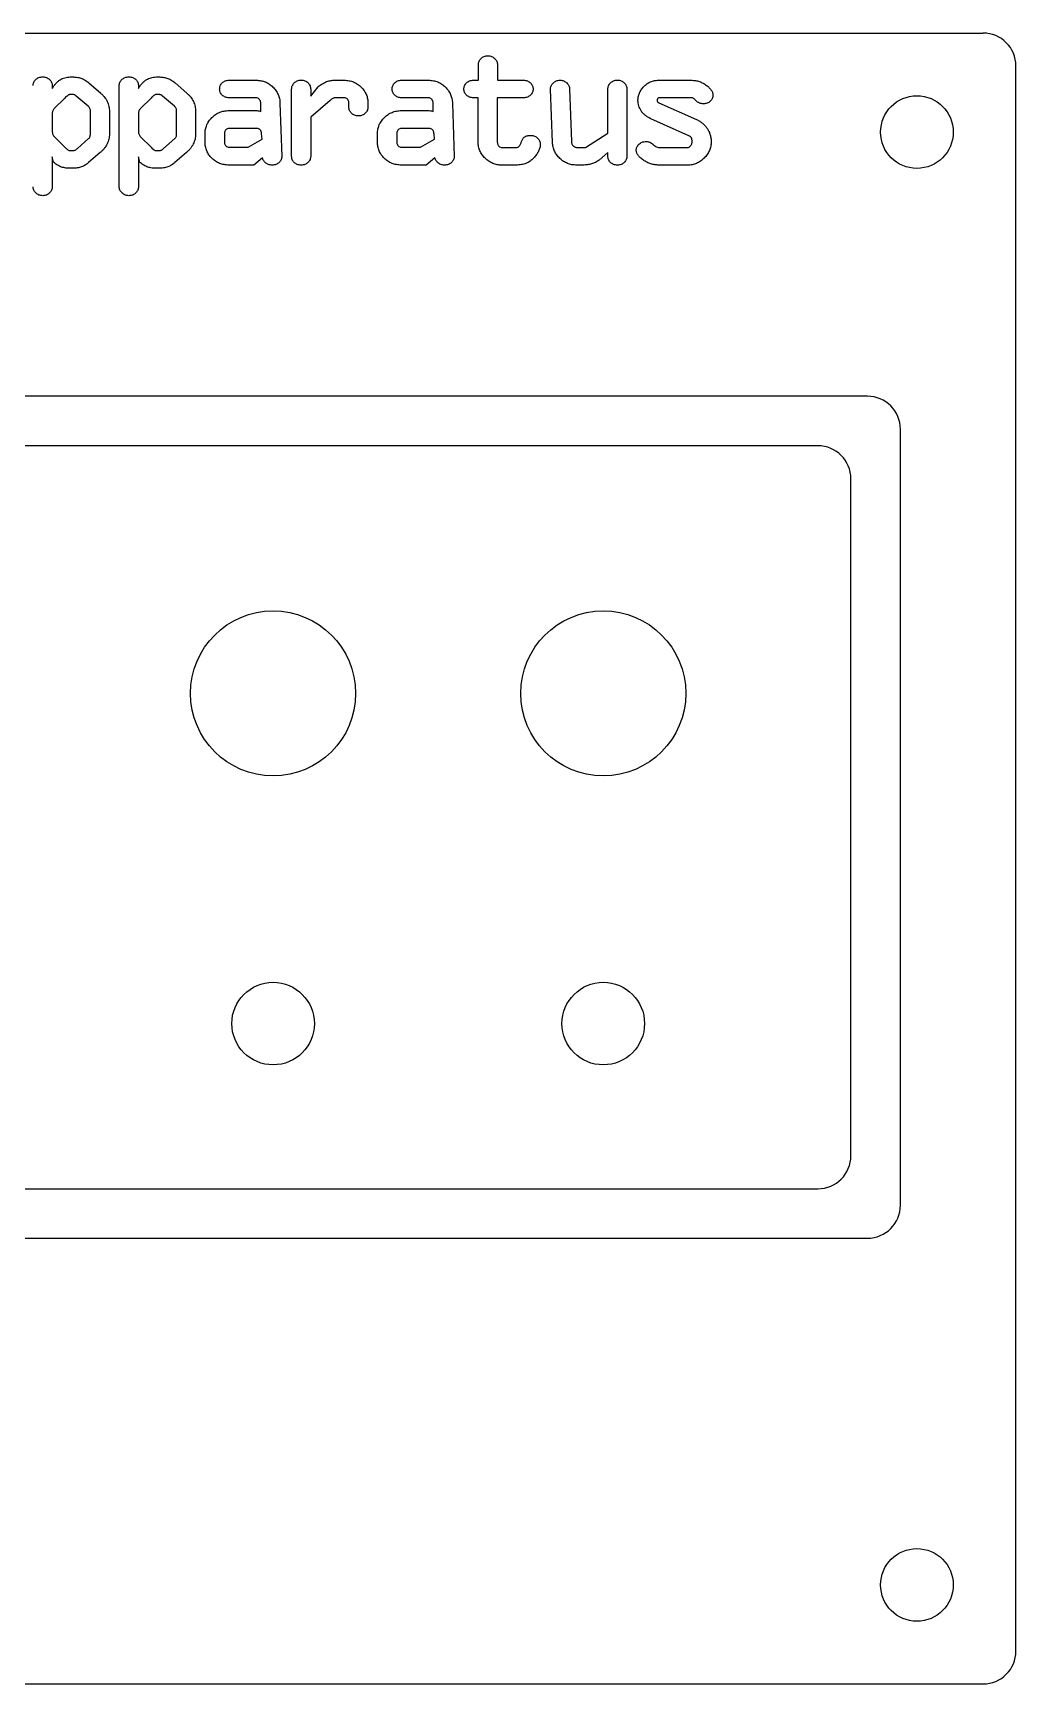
# Model space of a CAD drawing. Header units: inches. Extents: x 0 to 12, y -0.6 to 5.
# Drawn here: x 9.02 to 12, y 0 to 5 of the extents above; entities that cross this region are included whole.
import ezdxf

# ---------------------------------------------------------------- set-up
doc = ezdxf.new("R2010")
doc.units = ezdxf.units.IN
doc.header["$MEASUREMENT"] = 0

msp = doc.modelspace()

# ---------------------------------------------------------------- linework, layer by layer
at = {"color": 7, "linetype": 'Continuous', "lineweight": 25}
for p, q in [((0.1, 5), (11.9, 5)), ((10.3718, 4.8569), (10.3718, 4.9046)), ((10.4296, 4.9046), (10.4296, 4.8569)), ((9.1354, 4.8669), (9.1454, 4.8669)), ((9.3965, 4.8669), (9.4065, 4.8669)), ((9.6169, 4.8569), (9.6985, 4.8569)), ((9.9341, 4.8569), (9.9655, 4.8569)), ((10.1391, 4.8569), (10.2207, 4.8569)), ((10.3566, 4.8569), (10.3718, 4.8569)), ((10.4296, 4.8569), (10.5087, 4.8569)), ((10.918, 4.8569), (11.0165, 4.8569)), ((12, 0.1), (12, 4.9)), ((9.0812, 4.8409), (9.0812, 4.832)), ((9.1194, 4.803), (9.0874, 4.7714)), ((9.1454, 4.8135), (9.1329, 4.8135)), ((9.19, 4.7782), (9.1538, 4.8092)), ((9.1922, 4.8487), (9.228, 4.8177)), ((9.2839, 4.5343), (9.2839, 4.8409)), ((9.3423, 4.8409), (9.3423, 4.832)), ((9.3805, 4.803), (9.3485, 4.7714)), ((9.4065, 4.8135), (9.394, 4.8135)), ((9.4511, 4.7782), (9.4149, 4.8092)), ((9.4533, 4.8487), (9.4891, 4.8177)), ((9.6985, 4.804), (9.6169, 4.804)), ((9.8061, 4.6264), (9.8061, 4.8304)), ((9.8639, 4.8085), (9.8867, 4.8372)), ((9.8639, 4.8304), (9.8639, 4.8085)), ((9.9655, 4.804), (9.9376, 4.804)), ((10.2207, 4.804), (10.1391, 4.804)), ((10.3712, 4.804), (10.3566, 4.804)), ((10.3712, 4.6695), (10.3712, 4.804)), ((10.5087, 4.804), (10.4291, 4.804)), ((10.4291, 4.804), (10.4291, 4.6695)), ((10.5965, 4.6682), (10.5904, 4.8301)), ((10.6481, 4.8306), (10.6537, 4.6716)), ((10.7639, 4.6965), (10.7639, 4.8304)), ((10.8217, 4.8304), (10.8217, 4.6264)), ((11.0176, 4.804), (10.9203, 4.804)), ((9.0812, 4.7559), (9.0812, 4.7009)), ((9.1969, 4.6945), (9.1969, 4.7639)), ((9.2542, 4.7621), (9.2542, 4.695)), ((9.3423, 4.7559), (9.3423, 4.7009)), ((9.4579, 4.6945), (9.4579, 4.7639)), ((9.5153, 4.7621), (9.5153, 4.695)), ((9.6164, 4.765), (9.7006, 4.765)), ((9.7132, 4.7619), (9.7126, 4.7874)), ((9.7709, 4.7875), (9.7763, 4.6265)), ((9.9225, 4.7957), (9.8639, 4.7449)), ((9.9796, 4.7754), (9.9796, 4.7874)), ((10.0374, 4.7874), (10.0374, 4.7759)), ((10.1386, 4.765), (10.2228, 4.765)), ((10.2353, 4.7619), (10.2348, 4.7874)), ((10.2931, 4.7875), (10.2984, 4.6265)), ((10.9184, 4.7886), (11.0328, 4.7379)), ((9.7011, 4.7111), (9.6164, 4.7111)), ((9.8639, 4.7449), (9.8639, 4.6264)), ((10.2233, 4.7111), (10.1386, 4.7111)), ((11.0093, 4.6885), (10.894, 4.7404)), ((9.0885, 4.6849), (9.1194, 4.654)), ((9.1574, 4.6506), (9.1911, 4.6801)), ((9.3495, 4.6849), (9.3805, 4.654)), ((9.4185, 4.6506), (9.4521, 4.6801)), ((9.5439, 4.6699), (9.5439, 4.695)), ((9.6024, 4.6945), (9.6024, 4.6705)), ((9.6164, 4.6539), (9.6744, 4.6539)), ((9.6744, 4.6539), (9.7165, 4.6784)), ((9.7165, 4.6784), (9.7152, 4.6942)), ((10.0661, 4.6699), (10.0661, 4.695)), ((10.1245, 4.6945), (10.1245, 4.6705)), ((10.1386, 4.6539), (10.1966, 4.6539)), ((10.1966, 4.6539), (10.2386, 4.6784)), ((10.2386, 4.6784), (10.2374, 4.6942)), ((10.4437, 4.6529), (10.4857, 4.6529)), ((10.6728, 4.6534), (10.6961, 4.6534)), ((10.6961, 4.6534), (10.7639, 4.6965)), ((10.9244, 4.6529), (11.0045, 4.6529)), ((9.0851, 4.6093), (9.0812, 4.6246)), ((9.0812, 4.6246), (9.0812, 4.5343)), ((9.1344, 4.644), (9.1454, 4.644)), ((9.2262, 4.6378), (9.1912, 4.6076)), ((9.3461, 4.6093), (9.3423, 4.6246)), ((9.3423, 4.6246), (9.3423, 4.5343)), ((9.3955, 4.644), (9.4065, 4.644)), ((9.4873, 4.6378), (9.4523, 4.6076)), ((9.718, 4.6215), (9.6918, 4.6)), ((10.2402, 4.6215), (10.2139, 4.6)), ((10.7639, 4.6384), (10.7379, 4.6148)), ((10.7639, 4.6264), (10.7639, 4.6384)), ((9.1424, 4.5905), (9.1329, 4.5905)), ((9.4035, 4.5905), (9.394, 4.5905)), ((9.6918, 4.6), (9.6164, 4.6)), ((10.2139, 4.6), (10.1386, 4.6)), ((10.4867, 4.6), (10.4437, 4.6)), ((10.6894, 4.6), (10.6694, 4.6)), ((11.0055, 4.6), (10.9185, 4.6)), ((11.55, 3.9), (7.95, 3.9)), ((11.65, 1.45), (11.65, 3.8)), ((11.4, 3.75), (8.1, 3.75)), ((11.5, 1.6), (11.5, 3.65)), ((8.1, 1.5), (11.4, 1.5)), ((7.95, 1.35), (11.55, 1.35)), ((0.1, 0), (11.9, 0))]:
    msp.add_line(p, q, dxfattribs=at)
for centre, radius in [((11.7, 4.7), 0.11), ((9.75, 3), 0.25), ((10.75, 3), 0.25), ((9.75, 2), 0.125), ((10.75, 2), 0.125), ((11.7, 0.3), 0.11)]:
    msp.add_circle(centre, radius, dxfattribs=at)
for centre, start, end in [((11.9, 4.9), 0, 90), ((11.55, 3.8), 0, 90), ((11.4, 3.65), 0, 90), ((11.4, 1.6), 270, 0), ((11.55, 1.45), 270, 0), ((11.9, 0.1), 270, 0)]:
    msp.add_arc(centre, 0.1, start, end, dxfattribs=at)
for points, knots in [([(10.3718, 4.9046), (10.3719, 4.9063), (10.3721, 4.9097), (10.3736, 4.9146), (10.3763, 4.919), (10.3797, 4.9232), (10.384, 4.9268), (10.3891, 4.9292), (10.3947, 4.9309), (10.3986, 4.931), (10.4007, 4.9311)], [0, 0, 0, 0, 0.116039, 0.231138, 0.348044, 0.472809, 0.601442, 0.728448, 0.859374, 1, 1, 1, 1]), ([(10.4007, 4.9311), (10.4026, 4.931), (10.4064, 4.9308), (10.4119, 4.9291), (10.4169, 4.9266), (10.4212, 4.9229), (10.4249, 4.9189), (10.4276, 4.9143), (10.4293, 4.9095), (10.4295, 4.9063), (10.4296, 4.9046)], [0, 0, 0, 0, 0.1347115, 0.2631889, 0.3919648, 0.5240873, 0.653297, 0.7735315, 0.8866387, 1, 1, 1, 1]), ([(9.0229, 4.8409), (9.023, 4.8426), (9.0232, 4.8459), (9.0247, 4.8507), (9.0274, 4.8552), (9.0309, 4.8593), (9.0353, 4.8628), (9.0404, 4.8656), (9.0462, 4.867), (9.0502, 4.8672), (9.0523, 4.8673)], [0, 0, 0, 0, 0.1132667, 0.2256693, 0.341543, 0.4663418, 0.5952038, 0.7242578, 0.8569655, 1, 1, 1, 1]), ([(9.0523, 4.8673), (9.0543, 4.8672), (9.0581, 4.867), (9.0637, 4.8655), (9.0687, 4.8628), (9.073, 4.8593), (9.0766, 4.8552), (9.0792, 4.8506), (9.0809, 4.8459), (9.0811, 4.8426), (9.0812, 4.8409)], [0, 0, 0, 0, 0.1378851, 0.2672372, 0.3964787, 0.5257201, 0.6533894, 0.7723945, 0.8851842, 1, 1, 1, 1]), ([(9.0812, 4.832), (9.0828, 4.8348), (9.0861, 4.8402), (9.0918, 4.8472), (9.0979, 4.8533), (9.1045, 4.8582), (9.1115, 4.8622), (9.1191, 4.8649), (9.1271, 4.8666), (9.1326, 4.8668), (9.1354, 4.8669)], [0, 0, 0, 0, 0.142771, 0.275595, 0.401993, 0.522452, 0.639671, 0.757078, 0.875644, 1, 1, 1, 1]), ([(9.1454, 4.8669), (9.1476, 4.8668), (9.1518, 4.8667), (9.1582, 4.8658), (9.1643, 4.8644), (9.1703, 4.8624), (9.1761, 4.8598), (9.1817, 4.8567), (9.1871, 4.853), (9.1905, 4.8502), (9.1922, 4.8487)], [0, 0, 0, 0, 0.12649, 0.249444, 0.372783, 0.495025, 0.616897, 0.740785, 0.868451, 1, 1, 1, 1]), ([(9.2839, 4.8409), (9.2841, 4.8426), (9.2843, 4.8459), (9.2858, 4.8507), (9.2885, 4.8552), (9.292, 4.8593), (9.2964, 4.8628), (9.3014, 4.8656), (9.3073, 4.867), (9.3113, 4.8672), (9.3134, 4.8673)], [0, 0, 0, 0, 0.1132667, 0.2256693, 0.341543, 0.4663418, 0.5952038, 0.7242578, 0.8569655, 1, 1, 1, 1]), ([(9.3134, 4.8673), (9.3154, 4.8672), (9.3192, 4.867), (9.3248, 4.8655), (9.3298, 4.8628), (9.3341, 4.8593), (9.3377, 4.8552), (9.3403, 4.8506), (9.342, 4.8459), (9.3422, 4.8426), (9.3423, 4.8409)], [0, 0, 0, 0, 0.1378851, 0.2672372, 0.3964787, 0.5257201, 0.6533894, 0.7723945, 0.8851842, 1, 1, 1, 1]), ([(9.3423, 4.832), (9.3439, 4.8348), (9.3471, 4.8402), (9.3529, 4.8472), (9.3589, 4.8533), (9.3656, 4.8582), (9.3726, 4.8622), (9.3802, 4.8649), (9.3882, 4.8666), (9.3937, 4.8668), (9.3965, 4.8669)], [0, 0, 0, 0, 0.142771, 0.275595, 0.401993, 0.522452, 0.639671, 0.757078, 0.875644, 1, 1, 1, 1]), ([(9.4065, 4.8669), (9.4086, 4.8668), (9.4129, 4.8667), (9.4192, 4.8658), (9.4254, 4.8644), (9.4314, 4.8624), (9.4371, 4.8598), (9.4427, 4.8567), (9.4482, 4.853), (9.4516, 4.8502), (9.4533, 4.8487)], [0, 0, 0, 0, 0.12649, 0.249444, 0.372783, 0.495025, 0.616897, 0.740785, 0.868451, 1, 1, 1, 1]), ([(9.588, 4.8304), (9.5881, 4.8321), (9.5883, 4.8354), (9.5898, 4.8403), (9.5925, 4.8448), (9.5959, 4.8489), (9.6002, 4.8525), (9.6053, 4.8551), (9.6109, 4.8566), (9.6148, 4.8568), (9.6169, 4.8569)], [0, 0, 0, 0, 0.115984, 0.231028, 0.347877, 0.472583, 0.601154, 0.728902, 0.859296, 1, 1, 1, 1]), ([(9.6985, 4.8569), (9.7011, 4.8569), (9.706, 4.8568), (9.7131, 4.8557), (9.72, 4.8542), (9.7266, 4.8519), (9.7328, 4.849), (9.7388, 4.8455), (9.7444, 4.8413), (9.7496, 4.8365), (9.7545, 4.8313), (9.7586, 4.8258), (9.7623, 4.82), (9.7653, 4.814), (9.7676, 4.8077), (9.7695, 4.8012), (9.7705, 4.7944), (9.7708, 4.7898), (9.7709, 4.7875)], [0, 0, 0, 0, 0.067447, 0.131999, 0.195373, 0.257111, 0.31927, 0.380632, 0.443717, 0.507648, 0.57205, 0.634022, 0.694926, 0.755513, 0.814871, 0.875378, 0.937284, 1, 1, 1, 1]), ([(9.8061, 4.8304), (9.8062, 4.8321), (9.8063, 4.8355), (9.808, 4.8403), (9.8106, 4.8449), (9.814, 4.8492), (9.8183, 4.8528), (9.8233, 4.8555), (9.829, 4.8571), (9.8329, 4.8573), (9.835, 4.8574)], [0, 0, 0, 0, 0.114892, 0.229555, 0.346146, 0.472591, 0.601271, 0.728825, 0.858655, 1, 1, 1, 1]), ([(9.835, 4.8574), (9.837, 4.8573), (9.841, 4.8571), (9.8465, 4.8555), (9.8516, 4.8529), (9.8559, 4.8492), (9.8594, 4.845), (9.862, 4.8404), (9.8636, 4.8355), (9.8638, 4.8321), (9.8639, 4.8304)], [0, 0, 0, 0, 0.1379458, 0.2678765, 0.3947136, 0.5234929, 0.6497907, 0.7688684, 0.8830918, 1, 1, 1, 1]), ([(9.8867, 4.8372), (9.8886, 4.8388), (9.8923, 4.8419), (9.8982, 4.8459), (9.9041, 4.8492), (9.9101, 4.852), (9.916, 4.8542), (9.922, 4.8557), (9.928, 4.8567), (9.932, 4.8568), (9.9341, 4.8569)], [0, 0, 0, 0, 0.141667, 0.277494, 0.406291, 0.531664, 0.652514, 0.769856, 0.8848, 1, 1, 1, 1]), ([(9.9655, 4.8569), (9.968, 4.8568), (9.9729, 4.8568), (9.9801, 4.8557), (9.987, 4.8541), (9.9936, 4.8519), (9.9998, 4.8489), (10.0058, 4.8453), (10.0114, 4.841), (10.0167, 4.8362), (10.0215, 4.8309), (10.0259, 4.8254), (10.0294, 4.8196), (10.0324, 4.8136), (10.0346, 4.8074), (10.0362, 4.8009), (10.0373, 4.7943), (10.0374, 4.7897), (10.0374, 4.7874)], [0, 0, 0, 0, 0.067502, 0.132105, 0.195687, 0.258133, 0.319714, 0.382078, 0.445629, 0.510595, 0.57556, 0.638006, 0.699181, 0.758885, 0.818051, 0.87758, 0.938055, 1, 1, 1, 1]), ([(10.1102, 4.8304), (10.1103, 4.8321), (10.1105, 4.8354), (10.112, 4.8403), (10.1147, 4.8448), (10.1181, 4.8489), (10.1224, 4.8525), (10.1274, 4.8551), (10.1331, 4.8566), (10.137, 4.8568), (10.1391, 4.8569)], [0, 0, 0, 0, 0.115984, 0.231028, 0.347877, 0.472583, 0.601154, 0.728902, 0.859296, 1, 1, 1, 1]), ([(10.2207, 4.8569), (10.2232, 4.8569), (10.2281, 4.8568), (10.2353, 4.8557), (10.2422, 4.8542), (10.2488, 4.8519), (10.255, 4.849), (10.2609, 4.8455), (10.2666, 4.8413), (10.2718, 4.8365), (10.2766, 4.8313), (10.2808, 4.8258), (10.2845, 4.82), (10.2875, 4.814), (10.2898, 4.8077), (10.2916, 4.8012), (10.2927, 4.7944), (10.293, 4.7898), (10.2931, 4.7875)], [0, 0, 0, 0, 0.067447, 0.131999, 0.195373, 0.257111, 0.31927, 0.380632, 0.443717, 0.507648, 0.57205, 0.634022, 0.694926, 0.755513, 0.814871, 0.875378, 0.937284, 1, 1, 1, 1]), ([(10.3277, 4.8304), (10.3279, 4.8321), (10.3281, 4.8354), (10.3296, 4.8403), (10.3323, 4.8448), (10.3357, 4.8489), (10.34, 4.8525), (10.345, 4.8551), (10.3507, 4.8566), (10.3546, 4.8568), (10.3566, 4.8569)], [0, 0, 0, 0, 0.115984, 0.231028, 0.347877, 0.472583, 0.601154, 0.728902, 0.859296, 1, 1, 1, 1]), ([(10.5087, 4.8569), (10.5107, 4.8568), (10.5146, 4.8566), (10.5202, 4.855), (10.5252, 4.8524), (10.5295, 4.8488), (10.533, 4.8446), (10.5357, 4.8402), (10.5373, 4.8353), (10.5375, 4.8321), (10.5376, 4.8304)], [0, 0, 0, 0, 0.139418, 0.269023, 0.397214, 0.527367, 0.653653, 0.773341, 0.885384, 1, 1, 1, 1]), ([(10.5904, 4.8301), (10.5904, 4.8317), (10.5904, 4.8351), (10.592, 4.8399), (10.5945, 4.8445), (10.598, 4.8487), (10.6025, 4.8523), (10.6076, 4.855), (10.6133, 4.8566), (10.6172, 4.8568), (10.6193, 4.8569)], [0, 0, 0, 0, 0.112779, 0.224635, 0.342681, 0.468784, 0.600078, 0.729091, 0.860515, 1, 1, 1, 1]), ([(10.6193, 4.8569), (10.6213, 4.8568), (10.6251, 4.8566), (10.6306, 4.855), (10.6356, 4.8524), (10.6398, 4.8488), (10.6433, 4.8446), (10.6461, 4.8402), (10.6477, 4.8354), (10.648, 4.8322), (10.6481, 4.8306)], [0, 0, 0, 0, 0.138681, 0.269261, 0.395238, 0.526371, 0.653607, 0.772652, 0.886092, 1, 1, 1, 1]), ([(10.7639, 4.8304), (10.764, 4.8321), (10.7641, 4.8355), (10.7658, 4.8403), (10.7683, 4.8449), (10.7718, 4.8492), (10.7761, 4.8528), (10.7811, 4.8555), (10.7868, 4.8571), (10.7907, 4.8573), (10.7928, 4.8574)], [0, 0, 0, 0, 0.114892, 0.229555, 0.346146, 0.472591, 0.601271, 0.728825, 0.858655, 1, 1, 1, 1]), ([(10.7928, 4.8574), (10.7948, 4.8573), (10.7988, 4.8571), (10.8045, 4.8555), (10.8095, 4.8528), (10.8137, 4.8491), (10.8173, 4.8449), (10.8198, 4.8403), (10.8215, 4.8354), (10.8216, 4.8321), (10.8217, 4.8304)], [0, 0, 0, 0, 0.13971, 0.271346, 0.397456, 0.527384, 0.65369, 0.771926, 0.885011, 1, 1, 1, 1]), ([(10.855, 4.7951), (10.8551, 4.7971), (10.8552, 4.801), (10.856, 4.8068), (10.8574, 4.8125), (10.8594, 4.818), (10.8619, 4.8233), (10.8649, 4.8284), (10.8686, 4.8334), (10.8727, 4.8381), (10.8773, 4.8425), (10.8822, 4.8464), (10.8874, 4.8497), (10.8929, 4.8523), (10.8988, 4.8544), (10.9049, 4.8559), (10.9113, 4.8567), (10.9157, 4.8568), (10.918, 4.8569)], [0, 0, 0, 0, 0.06072, 0.120305, 0.179515, 0.239059, 0.298242, 0.358613, 0.421144, 0.485892, 0.550497, 0.614454, 0.676727, 0.73872, 0.801494, 0.86548, 0.931415, 1, 1, 1, 1]), ([(11.0165, 4.8569), (11.0208, 4.8567), (11.0291, 4.8564), (11.0412, 4.8533), (11.0525, 4.8486), (11.061, 4.8429), (11.0671, 4.8378), (11.0712, 4.834), (11.0746, 4.8302), (11.0774, 4.8265), (11.0796, 4.8227), (11.0812, 4.819), (11.0821, 4.8152), (11.0823, 4.8127), (11.0823, 4.8115)], [0, 0, 0, 0, 0.147554, 0.289028, 0.428863, 0.570612, 0.640273, 0.703999, 0.762737, 0.816968, 0.866531, 0.91291, 0.95704, 1, 1, 1, 1]), ([(9.1329, 4.8135), (9.1322, 4.8133), (9.1303, 4.8129), (9.1275, 4.8105), (9.1236, 4.8073), (9.121, 4.8046), (9.1194, 4.803)], [0, 0, 0, 0, 0.126342, 0.332917, 0.622464, 1, 1, 1, 1]), ([(9.1538, 4.8092), (9.1524, 4.8104), (9.1499, 4.8125), (9.1467, 4.8132), (9.1454, 4.8135)], [0, 0, 0, 0, 0.580488, 1, 1, 1, 1]), ([(9.228, 4.8177), (9.2301, 4.8158), (9.2341, 4.812), (9.2395, 4.8058), (9.2441, 4.7994), (9.2478, 4.7925), (9.2506, 4.7853), (9.2527, 4.7779), (9.254, 4.7701), (9.2541, 4.7648), (9.2542, 4.7621)], [0, 0, 0, 0, 0.1333589, 0.2618803, 0.3867573, 0.5070527, 0.6288155, 0.7501338, 0.8733344, 1, 1, 1, 1]), ([(9.394, 4.8135), (9.3933, 4.8133), (9.3914, 4.8129), (9.3886, 4.8105), (9.3847, 4.8073), (9.382, 4.8046), (9.3805, 4.803)], [0, 0, 0, 0, 0.126342, 0.332917, 0.622464, 1, 1, 1, 1]), ([(9.4149, 4.8092), (9.4135, 4.8104), (9.411, 4.8125), (9.4078, 4.8132), (9.4065, 4.8135)], [0, 0, 0, 0, 0.580488, 1, 1, 1, 1]), ([(9.4891, 4.8177), (9.4911, 4.8158), (9.4952, 4.812), (9.5006, 4.8058), (9.5052, 4.7994), (9.5089, 4.7925), (9.5117, 4.7853), (9.5138, 4.7779), (9.5151, 4.7701), (9.5152, 4.7648), (9.5153, 4.7621)], [0, 0, 0, 0, 0.1333589, 0.2618803, 0.3867573, 0.5070527, 0.6288155, 0.7501338, 0.8733344, 1, 1, 1, 1]), ([(9.6169, 4.804), (9.6149, 4.8041), (9.611, 4.8043), (9.6053, 4.8058), (9.6004, 4.8084), (9.596, 4.8119), (9.5925, 4.8161), (9.5898, 4.8206), (9.5883, 4.8254), (9.5881, 4.8287), (9.588, 4.8304)], [0, 0, 0, 0, 0.139344, 0.270121, 0.396665, 0.526993, 0.654571, 0.771763, 0.885445, 1, 1, 1, 1]), ([(9.7126, 4.7874), (9.7126, 4.7886), (9.7125, 4.7909), (9.7115, 4.7942), (9.7102, 4.7971), (9.7075, 4.8001), (9.7038, 4.8032), (9.7002, 4.8037), (9.6985, 4.804)], [0, 0, 0, 0, 0.151969, 0.288732, 0.421294, 0.551645, 0.791357, 1, 1, 1, 1]), ([(9.9376, 4.804), (9.9366, 4.8038), (9.9343, 4.8036), (9.9308, 4.8018), (9.9267, 4.7993), (9.924, 4.797), (9.9225, 4.7957)], [0, 0, 0, 0, 0.174757, 0.391947, 0.66731, 1, 1, 1, 1]), ([(9.9796, 4.7874), (9.9796, 4.7886), (9.9795, 4.7909), (9.9786, 4.7942), (9.9772, 4.7971), (9.9746, 4.8001), (9.9708, 4.8032), (9.9672, 4.8037), (9.9655, 4.804)], [0, 0, 0, 0, 0.14877, 0.285543, 0.418115, 0.548476, 0.788205, 1, 1, 1, 1]), ([(10.1391, 4.804), (10.137, 4.8041), (10.1331, 4.8043), (10.1275, 4.8058), (10.1225, 4.8084), (10.1182, 4.8119), (10.1147, 4.8161), (10.112, 4.8206), (10.1105, 4.8254), (10.1103, 4.8287), (10.1102, 4.8304)], [0, 0, 0, 0, 0.139344, 0.270121, 0.396665, 0.526993, 0.654571, 0.771763, 0.885445, 1, 1, 1, 1]), ([(10.2348, 4.7874), (10.2347, 4.7886), (10.2346, 4.7909), (10.2337, 4.7942), (10.2324, 4.7971), (10.2297, 4.8001), (10.226, 4.8032), (10.2224, 4.8037), (10.2207, 4.804)], [0, 0, 0, 0, 0.151969, 0.288732, 0.421294, 0.551645, 0.791357, 1, 1, 1, 1]), ([(10.3566, 4.804), (10.3546, 4.804), (10.3506, 4.8042), (10.3451, 4.8058), (10.34, 4.8082), (10.3357, 4.8117), (10.3322, 4.8159), (10.3296, 4.8204), (10.3281, 4.8253), (10.3279, 4.8287), (10.3277, 4.8304)], [0, 0, 0, 0, 0.140429, 0.271172, 0.397218, 0.524552, 0.649144, 0.767423, 0.88236, 1, 1, 1, 1]), ([(10.5376, 4.8304), (10.5375, 4.8287), (10.5373, 4.8254), (10.5356, 4.8205), (10.533, 4.816), (10.5294, 4.8119), (10.5251, 4.8084), (10.5201, 4.8058), (10.5145, 4.8043), (10.5107, 4.8041), (10.5087, 4.804)], [0, 0, 0, 0, 0.116412, 0.230722, 0.349547, 0.477024, 0.604947, 0.733167, 0.862323, 1, 1, 1, 1]), ([(10.9203, 4.804), (10.9193, 4.8039), (10.9174, 4.8038), (10.9149, 4.8023), (10.9136, 4.7998), (10.9134, 4.7979), (10.9134, 4.7969)], [0, 0, 0, 0, 0.269751, 0.493685, 0.72349, 1, 1, 1, 1]), ([(11.0539, 4.7856), (11.0516, 4.7857), (11.0472, 4.7858), (11.041, 4.7877), (11.0355, 4.7906), (11.0311, 4.7946), (11.0274, 4.7986), (11.0238, 4.8015), (11.0206, 4.8036), (11.0185, 4.8038), (11.0176, 4.804)], [0, 0, 0, 0, 0.162417, 0.313799, 0.457847, 0.603926, 0.739226, 0.847839, 0.93433, 1, 1, 1, 1]), ([(11.0823, 4.8115), (11.0822, 4.8098), (11.082, 4.8064), (11.0804, 4.8015), (11.0776, 4.7971), (11.0739, 4.7931), (11.0696, 4.7898), (11.0647, 4.7874), (11.0594, 4.7858), (11.0558, 4.7857), (11.0539, 4.7856)], [0, 0, 0, 0, 0.1204912, 0.2370334, 0.3584646, 0.4869383, 0.6165614, 0.7424043, 0.8688352, 1, 1, 1, 1]), ([(9.0874, 4.7714), (9.0865, 4.7703), (9.0846, 4.7682), (9.0826, 4.7644), (9.0814, 4.7603), (9.0813, 4.7574), (9.0812, 4.7559)], [0, 0, 0, 0, 0.2504546, 0.4970501, 0.7415263, 1, 1, 1, 1]), ([(9.1969, 4.7639), (9.1968, 4.7652), (9.1966, 4.7679), (9.1953, 4.7718), (9.1931, 4.7753), (9.191, 4.7772), (9.19, 4.7782)], [0, 0, 0, 0, 0.251369, 0.49429, 0.740074, 1, 1, 1, 1]), ([(9.3485, 4.7714), (9.3476, 4.7703), (9.3457, 4.7682), (9.3437, 4.7644), (9.3425, 4.7603), (9.3423, 4.7574), (9.3423, 4.7559)], [0, 0, 0, 0, 0.2504546, 0.4970501, 0.7415263, 1, 1, 1, 1]), ([(9.4579, 4.7639), (9.4578, 4.7652), (9.4576, 4.7679), (9.4564, 4.7718), (9.4542, 4.7753), (9.4521, 4.7772), (9.4511, 4.7782)], [0, 0, 0, 0, 0.251369, 0.49429, 0.740074, 1, 1, 1, 1]), ([(9.5439, 4.695), (9.544, 4.6974), (9.5441, 4.7019), (9.5452, 4.7087), (9.5467, 4.7152), (9.5491, 4.7215), (9.5519, 4.7276), (9.5557, 4.7333), (9.5599, 4.7389), (9.5647, 4.7442), (9.5701, 4.749), (9.5758, 4.7533), (9.5818, 4.7569), (9.5881, 4.7599), (9.5948, 4.7621), (9.6017, 4.7638), (9.609, 4.7648), (9.6139, 4.7649), (9.6164, 4.765)], [0, 0, 0, 0, 0.062158, 0.122852, 0.182593, 0.242191, 0.301756, 0.362242, 0.424755, 0.489222, 0.5542, 0.617264, 0.680096, 0.741828, 0.804448, 0.867542, 0.933016, 1, 1, 1, 1]), ([(9.7006, 4.765), (9.703, 4.7649), (9.7074, 4.7647), (9.7114, 4.7628), (9.7132, 4.7619)], [0, 0, 0, 0, 0.544144, 1, 1, 1, 1]), ([(10.0085, 4.749), (10.0065, 4.749), (10.0025, 4.7491), (9.9969, 4.7508), (9.9918, 4.7533), (9.9875, 4.7568), (9.984, 4.7609), (9.9816, 4.7655), (9.9799, 4.7703), (9.9797, 4.7737), (9.9796, 4.7754)], [0, 0, 0, 0, 0.142146, 0.272843, 0.399625, 0.526915, 0.651462, 0.768832, 0.882576, 1, 1, 1, 1]), ([(10.0374, 4.7759), (10.0373, 4.7742), (10.0371, 4.7708), (10.0356, 4.7659), (10.033, 4.7613), (10.0294, 4.7571), (10.0252, 4.7534), (10.0201, 4.7508), (10.0145, 4.7493), (10.0106, 4.7491), (10.0085, 4.749)], [0, 0, 0, 0, 0.1168858, 0.2310874, 0.3501422, 0.4764159, 0.6051705, 0.7304207, 0.8603264, 1, 1, 1, 1]), ([(10.0661, 4.695), (10.0662, 4.6974), (10.0663, 4.7019), (10.0673, 4.7087), (10.0689, 4.7152), (10.0713, 4.7215), (10.0741, 4.7276), (10.0778, 4.7333), (10.0821, 4.7389), (10.0869, 4.7442), (10.0923, 4.749), (10.0979, 4.7533), (10.104, 4.7569), (10.1103, 4.7599), (10.1169, 4.7621), (10.1239, 4.7638), (10.1311, 4.7648), (10.1361, 4.7649), (10.1386, 4.765)], [0, 0, 0, 0, 0.0621585, 0.1228522, 0.1825933, 0.2421908, 0.3017563, 0.3622418, 0.4247554, 0.4892223, 0.5542003, 0.6172636, 0.6800962, 0.7418282, 0.8044483, 0.8675418, 0.9330162, 1, 1, 1, 1]), ([(10.2228, 4.765), (10.2252, 4.7649), (10.2296, 4.7647), (10.2335, 4.7628), (10.2353, 4.7619)], [0, 0, 0, 0, 0.544144, 1, 1, 1, 1]), ([(10.894, 4.7404), (10.8908, 4.7419), (10.8848, 4.7448), (10.8768, 4.7505), (10.87, 4.7569), (10.8645, 4.7641), (10.8603, 4.7718), (10.8573, 4.7795), (10.8554, 4.7873), (10.8551, 4.7925), (10.855, 4.7951)], [0, 0, 0, 0, 0.1460374, 0.2819197, 0.4127841, 0.5401254, 0.6633828, 0.7802016, 0.8908175, 1, 1, 1, 1]), ([(10.9134, 4.7969), (10.9134, 4.7959), (10.9135, 4.7942), (10.9145, 4.7918), (10.9162, 4.7899), (10.9176, 4.789), (10.9184, 4.7886)], [0, 0, 0, 0, 0.272787, 0.509147, 0.749316, 1, 1, 1, 1]), ([(9.0812, 4.7009), (9.0813, 4.6995), (9.0815, 4.6966), (9.0829, 4.6925), (9.0852, 4.6885), (9.0873, 4.6861), (9.0885, 4.6849)], [0, 0, 0, 0, 0.2374607, 0.4776979, 0.7257816, 1, 1, 1, 1]), ([(9.3423, 4.7009), (9.3424, 4.6995), (9.3425, 4.6966), (9.344, 4.6925), (9.3463, 4.6885), (9.3484, 4.6861), (9.3495, 4.6849)], [0, 0, 0, 0, 0.2374607, 0.4776979, 0.7257816, 1, 1, 1, 1]), ([(9.6164, 4.7111), (9.6147, 4.7109), (9.6111, 4.7103), (9.6074, 4.7073), (9.6048, 4.7042), (9.6034, 4.7013), (9.6025, 4.698), (9.6024, 4.6957), (9.6024, 4.6945)], [0, 0, 0, 0, 0.211549, 0.450999, 0.579164, 0.711582, 0.848196, 1, 1, 1, 1]), ([(9.7152, 4.6942), (9.7152, 4.6955), (9.715, 4.6979), (9.714, 4.7013), (9.7126, 4.7043), (9.71, 4.7074), (9.7063, 4.7104), (9.7028, 4.7109), (9.7011, 4.7111)], [0, 0, 0, 0, 0.159651, 0.301489, 0.436472, 0.563001, 0.794956, 1, 1, 1, 1]), ([(10.1386, 4.7111), (10.1369, 4.7109), (10.1333, 4.7103), (10.1295, 4.7073), (10.1269, 4.7042), (10.1256, 4.7013), (10.1247, 4.698), (10.1246, 4.6957), (10.1245, 4.6945)], [0, 0, 0, 0, 0.211549, 0.450999, 0.579164, 0.711582, 0.848196, 1, 1, 1, 1]), ([(10.2374, 4.6942), (10.2373, 4.6955), (10.2372, 4.6979), (10.2362, 4.7013), (10.2348, 4.7043), (10.2322, 4.7074), (10.2285, 4.7104), (10.2249, 4.7109), (10.2233, 4.7111)], [0, 0, 0, 0, 0.159651, 0.301489, 0.436472, 0.563001, 0.794956, 1, 1, 1, 1]), ([(11.0328, 4.7379), (11.036, 4.7363), (11.0425, 4.7332), (11.0511, 4.7269), (11.0587, 4.7194), (11.0651, 4.7109), (11.0704, 4.7016), (11.0741, 4.6917), (11.0765, 4.6815), (11.0768, 4.6745), (11.0769, 4.671)], [0, 0, 0, 0, 0.127662, 0.252425, 0.376869, 0.503799, 0.630362, 0.75331, 0.875654, 1, 1, 1, 1]), ([(9.1194, 4.654), (9.121, 4.6525), (9.1237, 4.6498), (9.1279, 4.6467), (9.1312, 4.6445), (9.1335, 4.6441), (9.1344, 4.644)], [0, 0, 0, 0, 0.3517128, 0.6314445, 0.8446393, 1, 1, 1, 1]), ([(9.1454, 4.644), (9.1462, 4.644), (9.1481, 4.6442), (9.1508, 4.6458), (9.1541, 4.6477), (9.1562, 4.6496), (9.1574, 4.6506)], [0, 0, 0, 0, 0.1741821, 0.395023, 0.669029, 1, 1, 1, 1]), ([(9.1911, 4.6801), (9.192, 4.681), (9.1938, 4.6826), (9.1956, 4.6861), (9.1966, 4.6901), (9.1968, 4.693), (9.1969, 4.6945)], [0, 0, 0, 0, 0.228493, 0.4594159, 0.7144575, 1, 1, 1, 1]), ([(9.2542, 4.695), (9.2541, 4.6923), (9.2539, 4.6869), (9.2526, 4.679), (9.2504, 4.6713), (9.2474, 4.664), (9.2434, 4.6569), (9.2384, 4.6502), (9.2328, 4.6437), (9.2285, 4.6398), (9.2262, 4.6378)], [0, 0, 0, 0, 0.1245562, 0.2458713, 0.3654436, 0.4859219, 0.6072824, 0.7332997, 0.8638605, 1, 1, 1, 1]), ([(9.3805, 4.654), (9.3821, 4.6525), (9.3848, 4.6498), (9.389, 4.6467), (9.3923, 4.6445), (9.3946, 4.6441), (9.3955, 4.644)], [0, 0, 0, 0, 0.3517128, 0.6314445, 0.8446393, 1, 1, 1, 1]), ([(9.4065, 4.644), (9.4073, 4.644), (9.4091, 4.6442), (9.4119, 4.6458), (9.4152, 4.6477), (9.4173, 4.6496), (9.4185, 4.6506)], [0, 0, 0, 0, 0.1741821, 0.395023, 0.669029, 1, 1, 1, 1]), ([(9.4521, 4.6801), (9.453, 4.681), (9.4549, 4.6826), (9.4566, 4.6861), (9.4577, 4.6901), (9.4579, 4.693), (9.4579, 4.6945)], [0, 0, 0, 0, 0.228493, 0.4594159, 0.7144575, 1, 1, 1, 1]), ([(9.5153, 4.695), (9.5152, 4.6923), (9.515, 4.6869), (9.5136, 4.679), (9.5115, 4.6713), (9.5085, 4.664), (9.5044, 4.6569), (9.4995, 4.6502), (9.4939, 4.6437), (9.4895, 4.6398), (9.4873, 4.6378)], [0, 0, 0, 0, 0.1245562, 0.2458713, 0.3654436, 0.4859219, 0.6072824, 0.7332997, 0.8638605, 1, 1, 1, 1]), ([(9.6164, 4.6), (9.6139, 4.6001), (9.6089, 4.6002), (9.6016, 4.6012), (9.5946, 4.6028), (9.5879, 4.6051), (9.5816, 4.6079), (9.5756, 4.6115), (9.5699, 4.6157), (9.5646, 4.6206), (9.5598, 4.6258), (9.5555, 4.6314), (9.552, 4.6372), (9.549, 4.6433), (9.5468, 4.6496), (9.5451, 4.6561), (9.5441, 4.6629), (9.544, 4.6676), (9.5439, 4.6699)], [0, 0, 0, 0, 0.067554, 0.133596, 0.197249, 0.259107, 0.321068, 0.383437, 0.445978, 0.510331, 0.574685, 0.636123, 0.696722, 0.757101, 0.816358, 0.875994, 0.937263, 1, 1, 1, 1]), ([(9.6024, 4.6705), (9.6024, 4.6693), (9.6025, 4.667), (9.6034, 4.6638), (9.6048, 4.6609), (9.6074, 4.6578), (9.6111, 4.6547), (9.6147, 4.6542), (9.6164, 4.6539)], [0, 0, 0, 0, 0.149299, 0.286558, 0.416701, 0.550019, 0.7906, 1, 1, 1, 1]), ([(10.1386, 4.6), (10.1361, 4.6001), (10.1311, 4.6002), (10.1237, 4.6012), (10.1168, 4.6028), (10.1101, 4.6051), (10.1037, 4.6079), (10.0977, 4.6115), (10.092, 4.6157), (10.0868, 4.6206), (10.082, 4.6258), (10.0777, 4.6314), (10.0741, 4.6372), (10.0712, 4.6433), (10.0689, 4.6496), (10.0673, 4.6561), (10.0663, 4.6629), (10.0662, 4.6676), (10.0661, 4.6699)], [0, 0, 0, 0, 0.067554, 0.133596, 0.197249, 0.259107, 0.321068, 0.383437, 0.445978, 0.510331, 0.574685, 0.636123, 0.696722, 0.757101, 0.816358, 0.875994, 0.937263, 1, 1, 1, 1]), ([(10.1245, 4.6705), (10.1246, 4.6693), (10.1247, 4.667), (10.1256, 4.6638), (10.127, 4.6609), (10.1296, 4.6578), (10.1333, 4.6547), (10.1369, 4.6542), (10.1386, 4.6539)], [0, 0, 0, 0, 0.149299, 0.286558, 0.416701, 0.550019, 0.7906, 1, 1, 1, 1]), ([(10.4437, 4.6), (10.4412, 4.6), (10.4363, 4.6001), (10.4291, 4.6012), (10.4222, 4.6028), (10.4156, 4.6051), (10.4093, 4.608), (10.4033, 4.6116), (10.3975, 4.6158), (10.3922, 4.6206), (10.3873, 4.6259), (10.383, 4.6314), (10.3794, 4.6372), (10.3764, 4.6432), (10.3741, 4.6495), (10.3725, 4.656), (10.3714, 4.6626), (10.3713, 4.6672), (10.3712, 4.6695)], [0, 0, 0, 0, 0.0672566, 0.1316254, 0.1949757, 0.2571948, 0.319806, 0.381944, 0.4454079, 0.5106506, 0.5758491, 0.6380681, 0.6993858, 0.7588721, 0.8187122, 0.8780247, 0.9382805, 1, 1, 1, 1]), ([(10.4291, 4.6695), (10.4292, 4.6683), (10.4293, 4.666), (10.4302, 4.6627), (10.4316, 4.6598), (10.4342, 4.6567), (10.4382, 4.6537), (10.4419, 4.6532), (10.4437, 4.6529)], [0, 0, 0, 0, 0.146149, 0.2805119, 0.4107478, 0.5412526, 0.7826814, 1, 1, 1, 1]), ([(10.4857, 4.6529), (10.4866, 4.653), (10.4884, 4.6531), (10.4909, 4.654), (10.4933, 4.6556), (10.4956, 4.6575), (10.4974, 4.6603), (10.4993, 4.6635), (10.501, 4.6672), (10.5023, 4.6715), (10.5039, 4.6758), (10.5061, 4.6796), (10.5088, 4.6828), (10.5121, 4.6855), (10.5159, 4.6875), (10.5202, 4.689), (10.525, 4.6898), (10.5284, 4.6899), (10.5302, 4.69)], [0, 0, 0, 0, 0.043251, 0.084796, 0.128394, 0.176214, 0.228027, 0.286356, 0.352301, 0.424905, 0.498775, 0.568064, 0.634249, 0.700594, 0.767616, 0.839059, 0.916368, 1, 1, 1, 1]), ([(10.5591, 4.663), (10.559, 4.6613), (10.5589, 4.6578), (10.5579, 4.6526), (10.5562, 4.6474), (10.5541, 4.6421), (10.5512, 4.6369), (10.5478, 4.6316), (10.5436, 4.6264), (10.5391, 4.6211), (10.5339, 4.6162), (10.5283, 4.6118), (10.5223, 4.6082), (10.5159, 4.6052), (10.5091, 4.6029), (10.502, 4.6012), (10.4945, 4.6002), (10.4893, 4.6001), (10.4867, 4.6)], [0, 0, 0, 0, 0.04908, 0.098853, 0.150196, 0.203971, 0.26058, 0.319806, 0.38285, 0.450195, 0.517949, 0.584648, 0.651239, 0.717327, 0.784621, 0.853792, 0.925356, 1, 1, 1, 1]), ([(10.5302, 4.69), (10.5323, 4.6899), (10.5364, 4.6897), (10.5421, 4.6883), (10.5471, 4.6856), (10.5514, 4.6821), (10.5547, 4.6778), (10.5573, 4.6732), (10.5588, 4.6682), (10.559, 4.6648), (10.5591, 4.663)], [0, 0, 0, 0, 0.144065, 0.276111, 0.400608, 0.526123, 0.64942, 0.765379, 0.882245, 1, 1, 1, 1]), ([(10.6694, 4.6), (10.6669, 4.6001), (10.6621, 4.6002), (10.655, 4.6011), (10.6482, 4.6028), (10.6416, 4.6049), (10.6354, 4.6078), (10.6295, 4.6113), (10.6238, 4.6154), (10.6185, 4.6201), (10.6137, 4.6252), (10.6094, 4.6307), (10.6057, 4.6363), (10.6027, 4.6422), (10.6001, 4.6484), (10.5983, 4.6548), (10.5969, 4.6614), (10.5966, 4.6659), (10.5965, 4.6682)], [0, 0, 0, 0, 0.067284, 0.13156, 0.194914, 0.256918, 0.319278, 0.381128, 0.444299, 0.508792, 0.573194, 0.635534, 0.696714, 0.756533, 0.81622, 0.876723, 0.937425, 1, 1, 1, 1]), ([(10.6537, 4.6716), (10.6538, 4.6702), (10.6541, 4.6675), (10.655, 4.6637), (10.6565, 4.6605), (10.6588, 4.6579), (10.6614, 4.6558), (10.6648, 4.6544), (10.6686, 4.6536), (10.6714, 4.6534), (10.6728, 4.6534)], [0, 0, 0, 0, 0.142389, 0.269724, 0.387127, 0.498509, 0.608664, 0.726265, 0.85551, 1, 1, 1, 1]), ([(10.8499, 4.6449), (10.85, 4.6465), (10.8502, 4.6497), (10.8518, 4.6544), (10.8544, 4.6589), (10.8578, 4.6631), (10.8622, 4.6668), (10.8674, 4.6695), (10.8734, 4.671), (10.8777, 4.6712), (10.8799, 4.6713)], [0, 0, 0, 0, 0.108337, 0.218337, 0.332029, 0.455626, 0.584119, 0.713246, 0.84993, 1, 1, 1, 1]), ([(10.8799, 4.6713), (10.8818, 4.6712), (10.8857, 4.671), (10.8912, 4.6691), (10.8965, 4.6663), (10.901, 4.6621), (10.9057, 4.6579), (10.9115, 4.6551), (10.9177, 4.6532), (10.9221, 4.653), (10.9244, 4.6529)], [0, 0, 0, 0, 0.116235, 0.232943, 0.351264, 0.477804, 0.606755, 0.733343, 0.863512, 1, 1, 1, 1]), ([(11.0045, 4.6529), (11.0054, 4.653), (11.0072, 4.6531), (11.0098, 4.6542), (11.0123, 4.6559), (11.0147, 4.6582), (11.0168, 4.6611), (11.0183, 4.6644), (11.0192, 4.6681), (11.0193, 4.6707), (11.0194, 4.672)], [0, 0, 0, 0, 0.099417, 0.202417, 0.315187, 0.440464, 0.573478, 0.711196, 0.848546, 1, 1, 1, 1]), ([(11.0769, 4.671), (11.0769, 4.6686), (11.0768, 4.6639), (11.0757, 4.657), (11.074, 4.6504), (11.0717, 4.6439), (11.0686, 4.6378), (11.065, 4.6318), (11.0604, 4.6263), (11.0555, 4.6209), (11.0501, 4.6161), (11.0444, 4.6117), (11.0385, 4.6081), (11.0323, 4.6052), (11.026, 4.6028), (11.0193, 4.6012), (11.0125, 4.6001), (11.0079, 4.6001), (11.0055, 4.6)], [0, 0, 0, 0, 0.06377, 0.126056, 0.187528, 0.247994, 0.309933, 0.371814, 0.435406, 0.501557, 0.567751, 0.631045, 0.693516, 0.754223, 0.814689, 0.875321, 0.936922, 1, 1, 1, 1]), ([(11.0194, 4.672), (11.0192, 4.6739), (11.019, 4.6774), (11.0172, 4.6822), (11.0138, 4.6861), (11.0108, 4.6877), (11.0093, 4.6885)], [0, 0, 0, 0, 0.269286, 0.51284, 0.747906, 1, 1, 1, 1]), ([(9.1329, 4.5905), (9.1305, 4.5906), (9.1259, 4.5907), (9.119, 4.5915), (9.1125, 4.593), (9.1064, 4.5951), (9.1005, 4.5977), (9.095, 4.601), (9.0898, 4.6049), (9.0866, 4.6078), (9.0851, 4.6093)], [0, 0, 0, 0, 0.134679, 0.264383, 0.388912, 0.512398, 0.632832, 0.753479, 0.875746, 1, 1, 1, 1]), ([(9.1912, 4.6076), (9.1896, 4.6062), (9.1865, 4.6034), (9.1813, 4.6), (9.1757, 4.597), (9.1697, 4.5946), (9.1634, 4.5928), (9.1567, 4.5915), (9.1497, 4.5906), (9.1449, 4.5905), (9.1424, 4.5905)], [0, 0, 0, 0, 0.117976, 0.235645, 0.354339, 0.475356, 0.598524, 0.726332, 0.85997, 1, 1, 1, 1]), ([(9.394, 4.5905), (9.3916, 4.5906), (9.3869, 4.5907), (9.3801, 4.5915), (9.3736, 4.593), (9.3675, 4.5951), (9.3616, 4.5977), (9.3561, 4.601), (9.3509, 4.6049), (9.3477, 4.6078), (9.3461, 4.6093)], [0, 0, 0, 0, 0.134679, 0.264383, 0.388912, 0.512398, 0.632832, 0.753479, 0.875746, 1, 1, 1, 1]), ([(9.4523, 4.6076), (9.4507, 4.6062), (9.4476, 4.6034), (9.4424, 4.6), (9.4368, 4.597), (9.4308, 4.5946), (9.4245, 4.5928), (9.4178, 4.5915), (9.4108, 4.5906), (9.4059, 4.5905), (9.4035, 4.5905)], [0, 0, 0, 0, 0.117976, 0.235645, 0.354339, 0.475356, 0.598524, 0.726332, 0.85997, 1, 1, 1, 1]), ([(9.7475, 4.6), (9.7454, 4.6001), (9.7414, 4.6003), (9.7356, 4.6018), (9.7305, 4.6044), (9.7262, 4.6078), (9.7228, 4.6116), (9.7202, 4.6152), (9.7184, 4.6184), (9.7181, 4.6205), (9.718, 4.6215)], [0, 0, 0, 0, 0.157745, 0.305917, 0.449109, 0.591762, 0.725219, 0.836424, 0.926031, 1, 1, 1, 1]), ([(9.7763, 4.6265), (9.7762, 4.6248), (9.776, 4.6214), (9.7744, 4.6166), (9.7717, 4.612), (9.7681, 4.6079), (9.7637, 4.6044), (9.7588, 4.6018), (9.7533, 4.6003), (9.7494, 4.6001), (9.7475, 4.6)], [0, 0, 0, 0, 0.1161834, 0.2321348, 0.3517972, 0.4792165, 0.6084747, 0.7350584, 0.8641573, 1, 1, 1, 1]), ([(9.835, 4.6), (9.8329, 4.6001), (9.829, 4.6002), (9.8233, 4.6018), (9.8183, 4.6043), (9.814, 4.6078), (9.8105, 4.6119), (9.808, 4.6165), (9.8063, 4.6213), (9.8062, 4.6247), (9.8061, 4.6264)], [0, 0, 0, 0, 0.142146, 0.272843, 0.399625, 0.526915, 0.651462, 0.768832, 0.882576, 1, 1, 1, 1]), ([(9.8639, 4.6264), (9.8638, 4.6247), (9.8636, 4.6214), (9.8619, 4.6166), (9.8594, 4.612), (9.8557, 4.6079), (9.8514, 4.6044), (9.8464, 4.6018), (9.8409, 4.6003), (9.837, 4.6001), (9.835, 4.6)], [0, 0, 0, 0, 0.116412, 0.230722, 0.349547, 0.477024, 0.604947, 0.733167, 0.862323, 1, 1, 1, 1]), ([(10.2696, 4.6), (10.2676, 4.6001), (10.2636, 4.6003), (10.2578, 4.6018), (10.2527, 4.6044), (10.2484, 4.6078), (10.2449, 4.6116), (10.2424, 4.6152), (10.2406, 4.6184), (10.2403, 4.6205), (10.2402, 4.6215)], [0, 0, 0, 0, 0.157745, 0.305917, 0.449109, 0.591762, 0.725219, 0.836424, 0.926031, 1, 1, 1, 1]), ([(10.2984, 4.6265), (10.2984, 4.6248), (10.2982, 4.6214), (10.2966, 4.6166), (10.2939, 4.612), (10.2903, 4.6079), (10.2859, 4.6044), (10.281, 4.6018), (10.2754, 4.6003), (10.2716, 4.6001), (10.2696, 4.6)], [0, 0, 0, 0, 0.116183, 0.232135, 0.351797, 0.479216, 0.608475, 0.735058, 0.864157, 1, 1, 1, 1]), ([(10.7379, 4.6148), (10.734, 4.6126), (10.7265, 4.6081), (10.7143, 4.6035), (10.702, 4.6005), (10.6936, 4.6002), (10.6894, 4.6)], [0, 0, 0, 0, 0.261401, 0.511576, 0.755491, 1, 1, 1, 1]), ([(10.7928, 4.6), (10.7908, 4.6001), (10.7869, 4.6003), (10.7813, 4.6018), (10.7762, 4.6044), (10.7719, 4.608), (10.7684, 4.6122), (10.7658, 4.6166), (10.7643, 4.6215), (10.764, 4.6248), (10.7639, 4.6264)], [0, 0, 0, 0, 0.139317, 0.270067, 0.398165, 0.527087, 0.65464, 0.771809, 0.885468, 1, 1, 1, 1]), ([(10.8217, 4.6264), (10.8216, 4.6248), (10.8213, 4.6215), (10.8199, 4.6167), (10.8171, 4.6123), (10.8136, 4.6081), (10.8093, 4.6045), (10.8043, 4.6019), (10.7987, 4.6003), (10.7948, 4.6001), (10.7928, 4.6)], [0, 0, 0, 0, 0.112987, 0.226871, 0.345174, 0.47298, 0.602157, 0.728926, 0.860408, 1, 1, 1, 1]), ([(10.9185, 4.6), (10.9143, 4.6002), (10.906, 4.6005), (10.8938, 4.6035), (10.8822, 4.6083), (10.8731, 4.6137), (10.8665, 4.6187), (10.8621, 4.6224), (10.8583, 4.6262), (10.8554, 4.63), (10.8529, 4.6337), (10.8512, 4.6374), (10.8501, 4.6411), (10.85, 4.6436), (10.8499, 4.6449)], [0, 0, 0, 0, 0.142074, 0.282297, 0.423112, 0.568606, 0.639799, 0.70554, 0.764295, 0.819068, 0.869043, 0.915224, 0.957873, 1, 1, 1, 1]), ([(9.0523, 4.5074), (9.0502, 4.5075), (9.0463, 4.5077), (9.0406, 4.5092), (9.0355, 4.5119), (9.0311, 4.5154), (9.0275, 4.5196), (9.0248, 4.5242), (9.0232, 4.5292), (9.023, 4.5326), (9.0229, 4.5343)], [0, 0, 0, 0, 0.138406, 0.268813, 0.394474, 0.523661, 0.649916, 0.768751, 0.88244, 1, 1, 1, 1]), ([(9.0812, 4.5343), (9.0811, 4.5326), (9.0809, 4.5292), (9.0793, 4.5243), (9.0767, 4.5197), (9.0732, 4.5155), (9.0689, 4.5118), (9.0639, 4.5092), (9.0583, 4.5077), (9.0543, 4.5075), (9.0523, 4.5074)], [0, 0, 0, 0, 0.1168858, 0.2310874, 0.3501422, 0.4764159, 0.6051705, 0.7304207, 0.8603264, 1, 1, 1, 1]), ([(9.3134, 4.5074), (9.3113, 4.5075), (9.3074, 4.5077), (9.3017, 4.5092), (9.2966, 4.5119), (9.2922, 4.5154), (9.2886, 4.5196), (9.2859, 4.5242), (9.2843, 4.5292), (9.284, 4.5326), (9.2839, 4.5343)], [0, 0, 0, 0, 0.138406, 0.268813, 0.394474, 0.523661, 0.649916, 0.768751, 0.88244, 1, 1, 1, 1]), ([(9.3423, 4.5343), (9.3422, 4.5326), (9.3419, 4.5292), (9.3404, 4.5243), (9.3378, 4.5197), (9.3342, 4.5155), (9.33, 4.5118), (9.325, 4.5092), (9.3194, 4.5077), (9.3154, 4.5075), (9.3134, 4.5074)], [0, 0, 0, 0, 0.1168858, 0.2310874, 0.3501422, 0.4764159, 0.6051705, 0.7304207, 0.8603264, 1, 1, 1, 1])]:
    msp.add_open_spline(points, degree=3, knots=knots, dxfattribs=at)

doc.saveas('drawing.dxf')
